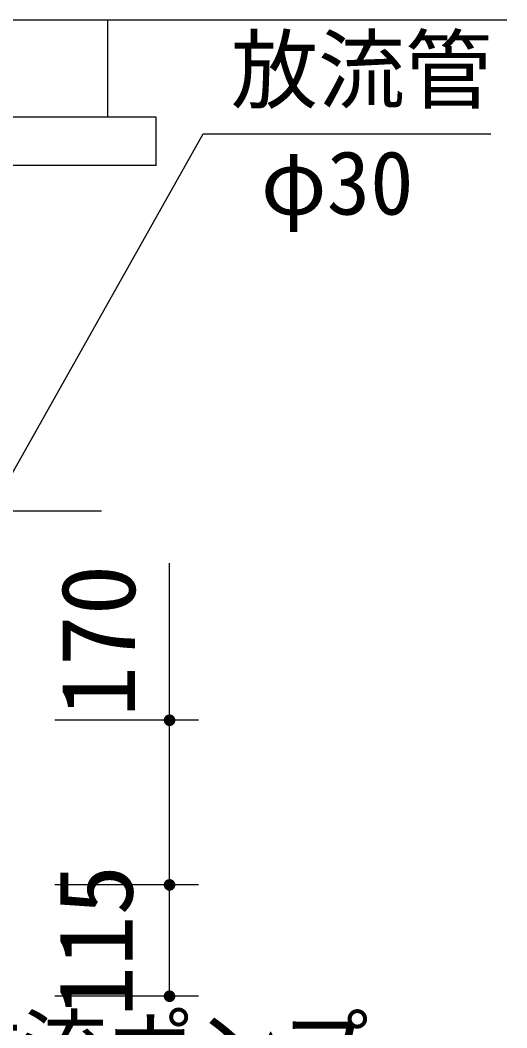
# Model space of a CAD drawing. Units: millimetres, scale not verified. Extents: x -8910 to 8910, y -6308 to 6308.
# Drawn here: x -3422 to -2919, y -1775 to -734 of the extents above; entities that cross this region are included whole.
import ezdxf
from ezdxf.enums import TextEntityAlignment as Align

# ---------------------------------------------------------------- set-up
doc = ezdxf.new("R2010")
doc.units = ezdxf.units.MM
doc.header["$LTSCALE"] = 30
doc.linetypes.add('CHAIN2', pattern=[12, 9, -1, 1, -1])
doc.layers.add('0-0_製作', color=5, linetype='Continuous', lineweight=25)
doc.layers.add('0-5_空気管', color=3, linetype='Continuous', lineweight=25)
doc.styles.add('ＭＳ ゴシック', font='')
doc.styles.get('ＭＳ ゴシック').set_extended_font_data('MS Gothic')

msp = doc.modelspace()

# ---------------------------------------------------------------- linework, layer by layer
at = {"layer": '0-0_製作', "color": 2}
for p, q in [((-3267.4, -1457.19), (-3267.4, -1295.14)), ((-3237.4, -1457.19), (-3386.1, -1457.19)), ((-3237.4, -1627.19), (-3386.1, -1627.19)), ((-3237.4, -1742.19), (-3386.1, -1742.19))]:
    msp.add_line(p, q, dxfattribs=at)
at = {"layer": '0-0_製作'}
for points in [[(-3273.3, -1456.07), (-3267.4, -1457.19), (-3273.39, -1456.82)], [(-3273.11, -1455.34), (-3267.4, -1457.19), (-3273.3, -1456.07)], [(-3272.83, -1454.64), (-3267.4, -1457.19), (-3273.11, -1455.34)], [(-3272.47, -1453.98), (-3267.4, -1457.19), (-3272.83, -1454.64)], [(-3272.03, -1453.37), (-3267.4, -1457.19), (-3272.47, -1453.98)], [(-3271.51, -1452.82), (-3267.4, -1457.19), (-3272.03, -1453.37)], [(-3270.93, -1452.34), (-3267.4, -1457.19), (-3271.51, -1452.82)], [(-3270.29, -1451.93), (-3267.4, -1457.19), (-3270.93, -1452.34)], [(-3269.61, -1451.61), (-3267.4, -1457.19), (-3270.29, -1451.93)], [(-3269.61, -1451.61), (-3267.4, -1451.19), (-3267.4, -1457.19)], [(-3268.89, -1451.38), (-3267.4, -1451.19), (-3269.61, -1451.61)], [(-3268.15, -1451.24), (-3267.4, -1451.19), (-3268.89, -1451.38)], [(-3267.4, -1451.19), (-3261.4, -1457.19), (-3267.4, -1457.19)], [(-3267.03, -1451.2), (-3261.4, -1457.19), (-3267.4, -1451.19)], [(-3266.28, -1451.3), (-3261.4, -1457.19), (-3267.03, -1451.2)], [(-3265.55, -1451.49), (-3261.4, -1457.19), (-3266.28, -1451.3)], [(-3264.85, -1451.76), (-3261.4, -1457.19), (-3265.55, -1451.49)], [(-3264.19, -1452.13), (-3261.4, -1457.19), (-3264.85, -1451.76)], [(-3263.58, -1452.57), (-3261.4, -1457.19), (-3264.19, -1452.13)], [(-3263.03, -1453.09), (-3261.4, -1457.19), (-3263.58, -1452.57)], [(-3263.03, -1453.09), (-3261.45, -1456.44), (-3261.4, -1457.19)], [(-3262.55, -1453.67), (-3261.45, -1456.44), (-3263.03, -1453.09)], [(-3262.55, -1453.67), (-3261.59, -1455.7), (-3261.45, -1456.44)], [(-3262.14, -1454.3), (-3261.59, -1455.7), (-3262.55, -1453.67)], [(-3262.14, -1454.3), (-3261.82, -1454.98), (-3261.59, -1455.7)], [(-3273.39, -1456.82), (-3267.4, -1457.19), (-3273.4, -1457.19)], [(-3273.4, -1457.19), (-3271.78, -1461.3), (-3273.36, -1457.94)], [(-3273.4, -1457.19), (-3271.23, -1461.82), (-3271.78, -1461.3)], [(-3267.4, -1457.19), (-3271.23, -1461.82), (-3273.4, -1457.19)], [(-3273.36, -1457.94), (-3272.26, -1460.72), (-3273.21, -1458.68)], [(-3273.36, -1457.94), (-3271.78, -1461.3), (-3272.26, -1460.72)], [(-3273.21, -1458.68), (-3272.66, -1460.08), (-3272.98, -1459.4)], [(-3273.21, -1458.68), (-3272.26, -1460.72), (-3272.66, -1460.08)], [(-3267.4, -1457.19), (-3270.62, -1462.26), (-3271.23, -1461.82)], [(-3267.4, -1457.19), (-3269.96, -1462.62), (-3270.62, -1462.26)], [(-3267.4, -1457.19), (-3269.26, -1462.9), (-3269.96, -1462.62)], [(-3267.4, -1457.19), (-3268.53, -1463.09), (-3269.26, -1462.9)], [(-3267.4, -1457.19), (-3267.78, -1463.18), (-3268.53, -1463.09)], [(-3267.4, -1457.19), (-3267.4, -1463.19), (-3267.78, -1463.18)], [(-3267.4, -1457.19), (-3266.65, -1463.15), (-3267.4, -1463.19)], [(-3267.4, -1457.19), (-3265.91, -1463), (-3266.65, -1463.15)], [(-3267.4, -1457.19), (-3265.19, -1462.77), (-3265.91, -1463)], [(-3267.4, -1457.19), (-3264.51, -1462.45), (-3265.19, -1462.77)], [(-3261.4, -1457.19), (-3264.51, -1462.45), (-3267.4, -1457.19)], [(-3261.4, -1457.19), (-3263.88, -1462.05), (-3264.51, -1462.45)], [(-3261.4, -1457.19), (-3263.3, -1461.57), (-3263.88, -1462.05)], [(-3261.4, -1457.19), (-3262.78, -1461.02), (-3263.3, -1461.57)], [(-3261.4, -1457.19), (-3262.34, -1460.41), (-3262.78, -1461.02)], [(-3261.4, -1457.19), (-3261.97, -1459.75), (-3262.34, -1460.41)], [(-3261.4, -1457.19), (-3261.7, -1459.05), (-3261.97, -1459.75)], [(-3261.4, -1457.19), (-3261.51, -1458.32), (-3261.7, -1459.05)], [(-3261.4, -1457.19), (-3261.41, -1457.57), (-3261.51, -1458.32)], [(-3271.51, -1622.82), (-3267.4, -1627.19), (-3272.03, -1623.37)], [(-3270.93, -1622.34), (-3267.4, -1627.19), (-3271.51, -1622.82)], [(-3270.29, -1621.94), (-3267.4, -1627.19), (-3270.93, -1622.34)], [(-3269.61, -1621.61), (-3267.4, -1627.19), (-3270.29, -1621.94)], [(-3269.61, -1621.61), (-3267.4, -1621.19), (-3267.4, -1627.19)], [(-3268.89, -1621.38), (-3267.4, -1621.19), (-3269.61, -1621.61)], [(-3268.15, -1621.24), (-3267.4, -1621.19), (-3268.89, -1621.38)], [(-3267.4, -1621.19), (-3261.4, -1627.19), (-3267.4, -1627.19)], [(-3267.03, -1621.2), (-3261.4, -1627.19), (-3267.4, -1621.19)], [(-3266.28, -1621.3), (-3261.4, -1627.19), (-3267.03, -1621.2)], [(-3265.55, -1621.49), (-3261.4, -1627.19), (-3266.28, -1621.3)], [(-3264.85, -1621.76), (-3261.4, -1627.19), (-3265.55, -1621.49)], [(-3264.19, -1622.13), (-3261.4, -1627.19), (-3264.85, -1621.76)], [(-3263.58, -1622.57), (-3261.4, -1627.19), (-3264.19, -1622.13)], [(-3263.58, -1622.57), (-3261.45, -1626.44), (-3261.4, -1627.19)], [(-3263.03, -1623.09), (-3261.45, -1626.44), (-3263.58, -1622.57)], [(-3273.39, -1626.82), (-3267.4, -1627.19), (-3273.4, -1627.19)], [(-3273.4, -1627.19), (-3271.23, -1631.82), (-3273.36, -1627.94)], [(-3273.4, -1627.19), (-3270.62, -1632.26), (-3271.23, -1631.82)], [(-3267.4, -1627.19), (-3270.62, -1632.26), (-3273.4, -1627.19)], [(-3273.3, -1626.07), (-3267.4, -1627.19), (-3273.39, -1626.82)], [(-3273.36, -1627.94), (-3271.78, -1631.3), (-3273.21, -1628.68)], [(-3273.36, -1627.94), (-3271.23, -1631.82), (-3271.78, -1631.3)], [(-3273.11, -1625.34), (-3267.4, -1627.19), (-3273.3, -1626.07)], [(-3273.21, -1628.68), (-3272.26, -1630.72), (-3272.98, -1629.4)], [(-3273.21, -1628.68), (-3271.78, -1631.3), (-3272.26, -1630.72)], [(-3272.83, -1624.64), (-3267.4, -1627.19), (-3273.11, -1625.34)], [(-3272.98, -1629.4), (-3272.26, -1630.72), (-3272.66, -1630.08)], [(-3272.47, -1623.98), (-3267.4, -1627.19), (-3272.83, -1624.64)], [(-3272.03, -1623.37), (-3267.4, -1627.19), (-3272.47, -1623.98)], [(-3267.4, -1627.19), (-3269.96, -1632.62), (-3270.62, -1632.26)], [(-3267.4, -1627.19), (-3269.26, -1632.9), (-3269.96, -1632.62)], [(-3267.4, -1627.19), (-3268.53, -1633.09), (-3269.26, -1632.9)], [(-3267.4, -1627.19), (-3267.78, -1633.18), (-3268.53, -1633.09)], [(-3267.4, -1627.19), (-3267.4, -1633.19), (-3267.78, -1633.18)], [(-3267.4, -1627.19), (-3266.65, -1633.15), (-3267.4, -1633.19)], [(-3267.4, -1627.19), (-3265.91, -1633), (-3266.65, -1633.15)], [(-3267.4, -1627.19), (-3265.19, -1632.77), (-3265.91, -1633)], [(-3267.4, -1627.19), (-3264.51, -1632.45), (-3265.19, -1632.77)], [(-3261.4, -1627.19), (-3264.51, -1632.45), (-3267.4, -1627.19)], [(-3261.4, -1627.19), (-3263.88, -1632.05), (-3264.51, -1632.45)], [(-3261.4, -1627.19), (-3263.3, -1631.57), (-3263.88, -1632.05)], [(-3261.4, -1627.19), (-3262.78, -1631.02), (-3263.3, -1631.57)], [(-3263.03, -1623.09), (-3261.59, -1625.7), (-3261.45, -1626.44)], [(-3262.55, -1623.67), (-3261.59, -1625.7), (-3263.03, -1623.09)], [(-3261.4, -1627.19), (-3262.34, -1630.41), (-3262.78, -1631.02)], [(-3262.55, -1623.67), (-3261.82, -1624.98), (-3261.59, -1625.7)], [(-3262.14, -1624.3), (-3261.82, -1624.98), (-3262.55, -1623.67)], [(-3261.4, -1627.19), (-3261.97, -1629.75), (-3262.34, -1630.41)], [(-3261.4, -1627.19), (-3261.7, -1629.05), (-3261.97, -1629.75)], [(-3261.4, -1627.19), (-3261.51, -1628.32), (-3261.7, -1629.05)], [(-3261.4, -1627.19), (-3261.41, -1627.57), (-3261.51, -1628.32)], [(-3270.93, -1737.34), (-3267.4, -1742.19), (-3271.51, -1737.82)], [(-3270.29, -1736.93), (-3267.4, -1742.19), (-3270.93, -1737.34)], [(-3269.61, -1736.61), (-3267.4, -1742.19), (-3270.29, -1736.93)], [(-3269.61, -1736.61), (-3267.4, -1736.19), (-3267.4, -1742.19)], [(-3268.89, -1736.38), (-3267.4, -1736.19), (-3269.61, -1736.61)], [(-3268.15, -1736.24), (-3267.4, -1736.19), (-3268.89, -1736.38)], [(-3267.4, -1736.19), (-3261.4, -1742.19), (-3267.4, -1742.19)], [(-3267.03, -1736.2), (-3261.4, -1742.19), (-3267.4, -1736.19)], [(-3266.28, -1736.3), (-3261.4, -1742.19), (-3267.03, -1736.2)], [(-3265.55, -1736.49), (-3261.4, -1742.19), (-3266.28, -1736.3)], [(-3264.85, -1736.76), (-3261.4, -1742.19), (-3265.55, -1736.49)], [(-3264.19, -1737.13), (-3261.4, -1742.19), (-3264.85, -1736.76)], [(-3263.58, -1737.57), (-3261.4, -1742.19), (-3264.19, -1737.13)], [(-3273.39, -1741.82), (-3267.4, -1742.19), (-3273.4, -1742.19)], [(-3273.4, -1742.19), (-3271.23, -1746.82), (-3273.36, -1742.94)], [(-3273.4, -1742.19), (-3270.62, -1747.26), (-3271.23, -1746.82)], [(-3267.4, -1742.19), (-3270.62, -1747.26), (-3273.4, -1742.19)], [(-3273.3, -1741.07), (-3267.4, -1742.19), (-3273.39, -1741.82)], [(-3273.36, -1742.94), (-3271.78, -1746.3), (-3273.21, -1743.68)], [(-3273.36, -1742.94), (-3271.23, -1746.82), (-3271.78, -1746.3)], [(-3273.11, -1740.34), (-3267.4, -1742.19), (-3273.3, -1741.07)], [(-3273.21, -1743.68), (-3272.26, -1745.72), (-3272.98, -1744.4)], [(-3273.21, -1743.68), (-3271.78, -1746.3), (-3272.26, -1745.72)], [(-3272.83, -1739.64), (-3267.4, -1742.19), (-3273.11, -1740.34)], [(-3272.98, -1744.4), (-3272.26, -1745.72), (-3272.66, -1745.08)], [(-3272.47, -1738.98), (-3267.4, -1742.19), (-3272.83, -1739.64)], [(-3272.03, -1738.37), (-3267.4, -1742.19), (-3272.47, -1738.98)], [(-3271.51, -1737.82), (-3267.4, -1742.19), (-3272.03, -1738.37)], [(-3267.4, -1742.19), (-3269.96, -1747.62), (-3270.62, -1747.26)], [(-3267.4, -1742.19), (-3269.26, -1747.9), (-3269.96, -1747.62)], [(-3267.4, -1742.19), (-3268.53, -1748.09), (-3269.26, -1747.9)], [(-3267.4, -1742.19), (-3267.78, -1748.18), (-3268.53, -1748.09)], [(-3267.4, -1742.19), (-3267.4, -1748.19), (-3267.78, -1748.18)], [(-3267.4, -1742.19), (-3266.65, -1748.15), (-3267.4, -1748.19)], [(-3267.4, -1742.19), (-3265.91, -1748), (-3266.65, -1748.15)], [(-3267.4, -1742.19), (-3265.19, -1747.77), (-3265.91, -1748)], [(-3267.4, -1742.19), (-3264.51, -1747.45), (-3265.19, -1747.77)], [(-3261.4, -1742.19), (-3264.51, -1747.45), (-3267.4, -1742.19)], [(-3261.4, -1742.19), (-3263.88, -1747.05), (-3264.51, -1747.45)], [(-3261.4, -1742.19), (-3263.3, -1746.57), (-3263.88, -1747.05)], [(-3263.58, -1737.57), (-3261.45, -1741.44), (-3261.4, -1742.19)], [(-3263.03, -1738.09), (-3261.45, -1741.44), (-3263.58, -1737.57)], [(-3261.4, -1742.19), (-3262.78, -1746.02), (-3263.3, -1746.57)], [(-3263.03, -1738.09), (-3261.59, -1740.7), (-3261.45, -1741.44)], [(-3262.55, -1738.67), (-3261.59, -1740.7), (-3263.03, -1738.09)], [(-3261.4, -1742.19), (-3262.34, -1745.41), (-3262.78, -1746.02)], [(-3262.55, -1738.67), (-3261.82, -1739.98), (-3261.59, -1740.7)], [(-3262.14, -1739.3), (-3261.82, -1739.98), (-3262.55, -1738.67)], [(-3261.4, -1742.19), (-3261.97, -1744.75), (-3262.34, -1745.41)], [(-3261.4, -1742.19), (-3261.7, -1744.05), (-3261.97, -1744.75)], [(-3261.4, -1742.19), (-3261.51, -1743.32), (-3261.7, -1744.05)], [(-3261.4, -1742.19), (-3261.41, -1742.57), (-3261.51, -1743.32)]]:
    msp.add_solid(points, dxfattribs=at)
at = {"layer": '0-5_空気管', "color": 2}
for p, q in [((-2918.63, -734.39), (-6424.2, -734.39)), ((-3331.26, -834.39), (-3331.26, -734.39)), ((-3281.27, -834.39), (-3516.27, -834.39)), ((-3281.27, -884.39), (-3281.27, -834.39)), ((-3281.27, -884.39), (-3516.27, -884.39)), ((-3267.4, -1627.19), (-3267.4, -1457.19)), ((-3267.4, -1742.19), (-3267.4, -1627.19))]:
    msp.add_line(p, q, dxfattribs=at)
at = {"layer": '0-5_空気管', "linetype": 'CHAIN2'}
msp.add_line((-3337.81, -1241.19), (-3796.04, -1241.19), dxfattribs=at)
at = {"layer": '0-5_空気管'}
msp.add_lwpolyline([(-3450.69, -1238.45), (-3232.77, -851.85), (-2935.22, -851.85)], dxfattribs=at)

# ---------------------------------------------------------------- texts
at = {"layer": '0-5_空気管', "color": 4, "style": 'ＭＳ ゴシック'}
for s, p in [('放流管', (-3203.87, -838.36)), ('φ30', (-3173.09, -954.95)), ('放流ポンプ', (-3511.63, -1849.98))]:
    msp.add_text(s, height=65.98, dxfattribs=at).set_placement(p, align=Align.BOTTOM_LEFT)
for s, p in [('170', (-3279.89, -1453.67)), ('115', (-3282.4, -1763.44))]:
    msp.add_text(s, height=76.98, rotation=90, dxfattribs=at).set_placement(p, align=Align.BOTTOM_LEFT)

doc.saveas('drawing.dxf')
